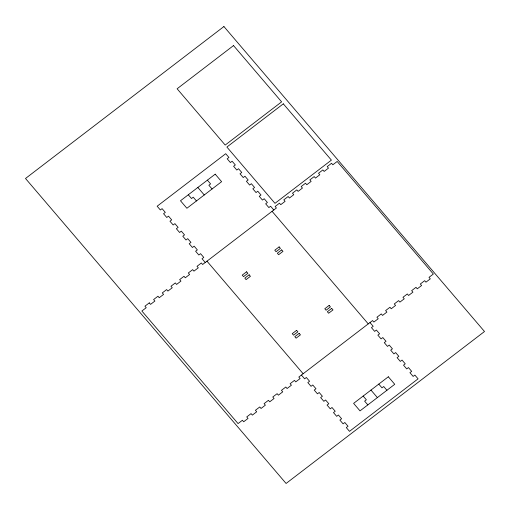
<?xml version="1.0" encoding="UTF-8"?>
<svg xmlns="http://www.w3.org/2000/svg" width="510" height="510" viewBox="0 0 510 510"><rect width="100%" height="100%" fill="white"/><g stroke="black" fill="none" stroke-linecap="round" stroke-linejoin="round"><path stroke-width="0.76" d="M273.806 209.986L270.6 206.238L268.866 207.564L265.659 203.815L267.393 202.483L264.186 198.734L262.452 200.06L259.246 196.312L260.98 194.979L257.773 191.231L256.039 192.557L252.833 188.808L254.573 187.476L251.366 183.721L249.626 185.053L246.419 181.299L248.16 179.973L244.953 176.218L243.219 177.55L240.012 173.795L241.746 172.469L238.54 168.714L236.806 170.047L233.599 166.292L235.333 164.966L232.126 161.211L230.392 162.543L227.186 158.788L228.92 157.456L225.713 153.708L157.15 206.219L160.35 209.967L162.091 208.641L165.297 212.389L163.557 213.722L166.764 217.47L168.504 216.144L171.704 219.899L169.97 221.225L173.177 224.98L174.911 223.648L178.117 227.403L176.383 228.729L179.59 232.483L181.324 231.151L184.531 234.906L182.797 236.232L186.003 239.987L187.737 238.654L190.944 242.409L189.21 243.735L192.41 247.49L194.151 246.164L197.357 249.913L195.617 251.245L198.823 254.994L200.564 253.668L203.764 257.416L202.03 258.748L205.237 262.497M369.986 322.556L373.192 326.304L371.458 327.637L374.659 331.385L376.399 330.059L379.606 333.808L377.865 335.14L381.072 338.889L382.812 337.563L386.019 341.317L384.279 342.643L387.485 346.398L389.219 345.066L392.426 348.821L390.692 350.147L393.898 353.902L395.632 352.569L398.839 356.324L397.105 357.65L400.312 361.405L402.046 360.073L405.252 363.828L403.518 365.154L406.719 368.908L408.459 367.582L411.666 371.331L409.925 372.663L413.132 376.412L414.872 375.086L418.079 378.834L349.509 431.345L346.303 427.597L348.037 426.264L344.83 422.509L343.096 423.842L339.889 420.087L341.623 418.761L338.417 415.006L336.683 416.339L333.476 412.584L335.21 411.258L332.004 407.503L330.27 408.835L327.063 405.08L328.803 403.754L325.597 399.999L323.856 401.332L320.65 397.577L322.39 396.244L319.183 392.496L317.449 393.822L314.243 390.073L315.977 388.741L312.77 384.993L311.036 386.319L307.83 382.57L309.564 381.238L306.357 377.489L304.623 378.815L301.416 375.067M272.072 211.319L368.252 323.882M207.391 180.157L210.598 183.906L208.864 185.238L212.064 188.987M386.924 390.277L383.718 386.523L381.984 387.855L378.777 384.1M197.842 187.463L204.255 194.973M370.968 390.08L377.381 397.59M196.446 200.953L193.239 197.198L191.505 198.53L188.298 194.775M363.158 396.066L366.358 399.814L364.625 401.147L367.831 404.895M206.971 261.171L303.15 373.734M223.915 26.539L25.5 178.487L286.084 483.461L484.5 331.513L223.915 26.539M233.523 45.575L177.11 88.778L225.197 145.063L281.616 101.86L233.523 45.575M283.311 103.842L226.893 147.046L274.979 203.331L331.398 160.121L283.311 103.842M215.201 174.171L180.483 200.761L186.896 208.265L221.614 181.675L215.201 174.171M149.271 302.876L144.936 306.198L146.217 307.696L141.876 311.023L238.055 423.587L242.397 420.259L243.678 421.764L248.019 418.442L246.732 416.938L251.073 413.616L252.354 415.114L256.696 411.793L255.414 410.295L259.756 406.967L261.037 408.472L265.378 405.144L264.091 403.646L268.432 400.325L269.713 401.823L274.055 398.501L272.773 396.997L277.115 393.675L278.396 395.173L282.738 391.852L281.456 390.354L285.791 387.026L287.073 388.531L291.414 385.203L290.133 383.705L294.474 380.383L295.755 381.882L300.097 378.56L298.815 377.056L372.587 320.56L373.875 322.059L378.21 318.737L376.928 317.239L381.27 313.911L382.551 315.416L386.892 312.088L385.611 310.59L389.946 307.269L391.234 308.767L395.569 305.445L394.287 303.941L398.629 300.619L399.91 302.118L404.251 298.796L402.97 297.298L407.311 293.97L408.593 295.475L412.928 292.147L411.647 290.649L415.988 287.328L417.269 288.826L421.611 285.504L420.329 284L424.671 280.678L425.952 282.177L430.287 278.855L429.006 277.357L433.347 274.029L337.167 161.466L332.826 164.794L331.545 163.289L327.203 166.611L328.491 168.115L324.15 171.436L322.868 169.938L318.527 173.26L319.808 174.758L315.467 178.086L314.185 176.581L309.844 179.909L311.132 181.407L306.791 184.728L305.509 183.23L301.168 186.552L302.449 188.056L298.108 191.377L296.826 189.879L292.485 193.201L293.766 194.699L289.431 198.027L288.15 196.522L283.809 199.85L285.09 201.348L280.749 204.669L279.467 203.171L275.126 206.493L276.407 207.997L202.636 264.492L201.348 262.994L197.013 266.316L198.294 267.814L193.953 271.141L192.672 269.637L188.33 272.965L189.612 274.463L185.277 277.784L183.989 276.286L179.654 279.608L180.935 281.112L176.594 284.433L175.312 282.935L170.971 286.257L172.252 287.755L167.911 291.082L166.63 289.578L162.295 292.906L163.576 294.404L159.235 297.725L157.953 296.227L153.612 299.548L154.893 301.053L150.552 304.374L149.271 302.876M246.579 271.811L242.237 275.132L243.519 276.637L247.86 273.309L246.579 271.811M279.123 246.885L274.788 250.206L276.069 251.71L280.411 248.383L279.123 246.885M249.141 274.813L244.8 278.135L246.081 279.633L250.423 276.312L249.141 274.813M281.692 249.887L277.351 253.209L278.632 254.707L282.974 251.385L281.692 249.887M296.59 330.346L292.249 333.667L293.53 335.166L297.872 331.844L296.59 330.346M329.141 305.42L324.8 308.741L326.081 310.239L330.423 306.918L329.141 305.42M299.153 333.342L294.812 336.67L296.1 338.168L300.435 334.847L299.153 333.342M331.704 308.416L327.363 311.744L328.644 313.242L332.985 309.921L331.704 308.416M388.327 376.788L353.608 403.378L360.022 410.881L394.74 384.291L388.327 376.788"/></g></svg>
